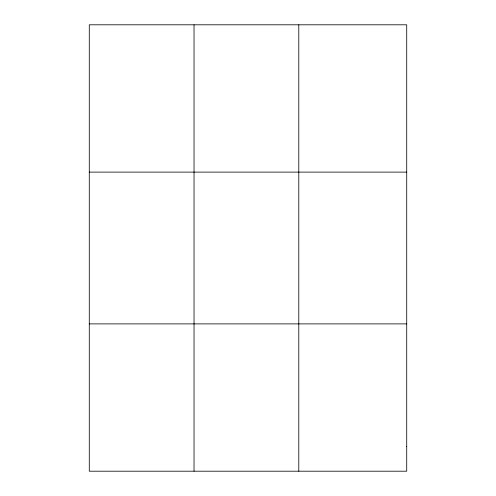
<?xml version="1.0" encoding="UTF-8"?>
<svg xmlns="http://www.w3.org/2000/svg" width="496" height="496" viewBox="0 0 496 496"><rect width="100%" height="100%" fill="white"/><g stroke="black" fill="none" stroke-linecap="round" stroke-linejoin="round"><path stroke-width="0.74" d="M194.035 471.2L194.035 24.8M298.79 471.2L298.79 24.8M89.28 172.112L406.72 172.112M89.28 323.888L406.72 323.888M406.72 446.648L406.72 471.2L89.28 471.2L89.28 24.8L406.72 24.8L406.72 446.648"/></g></svg>
